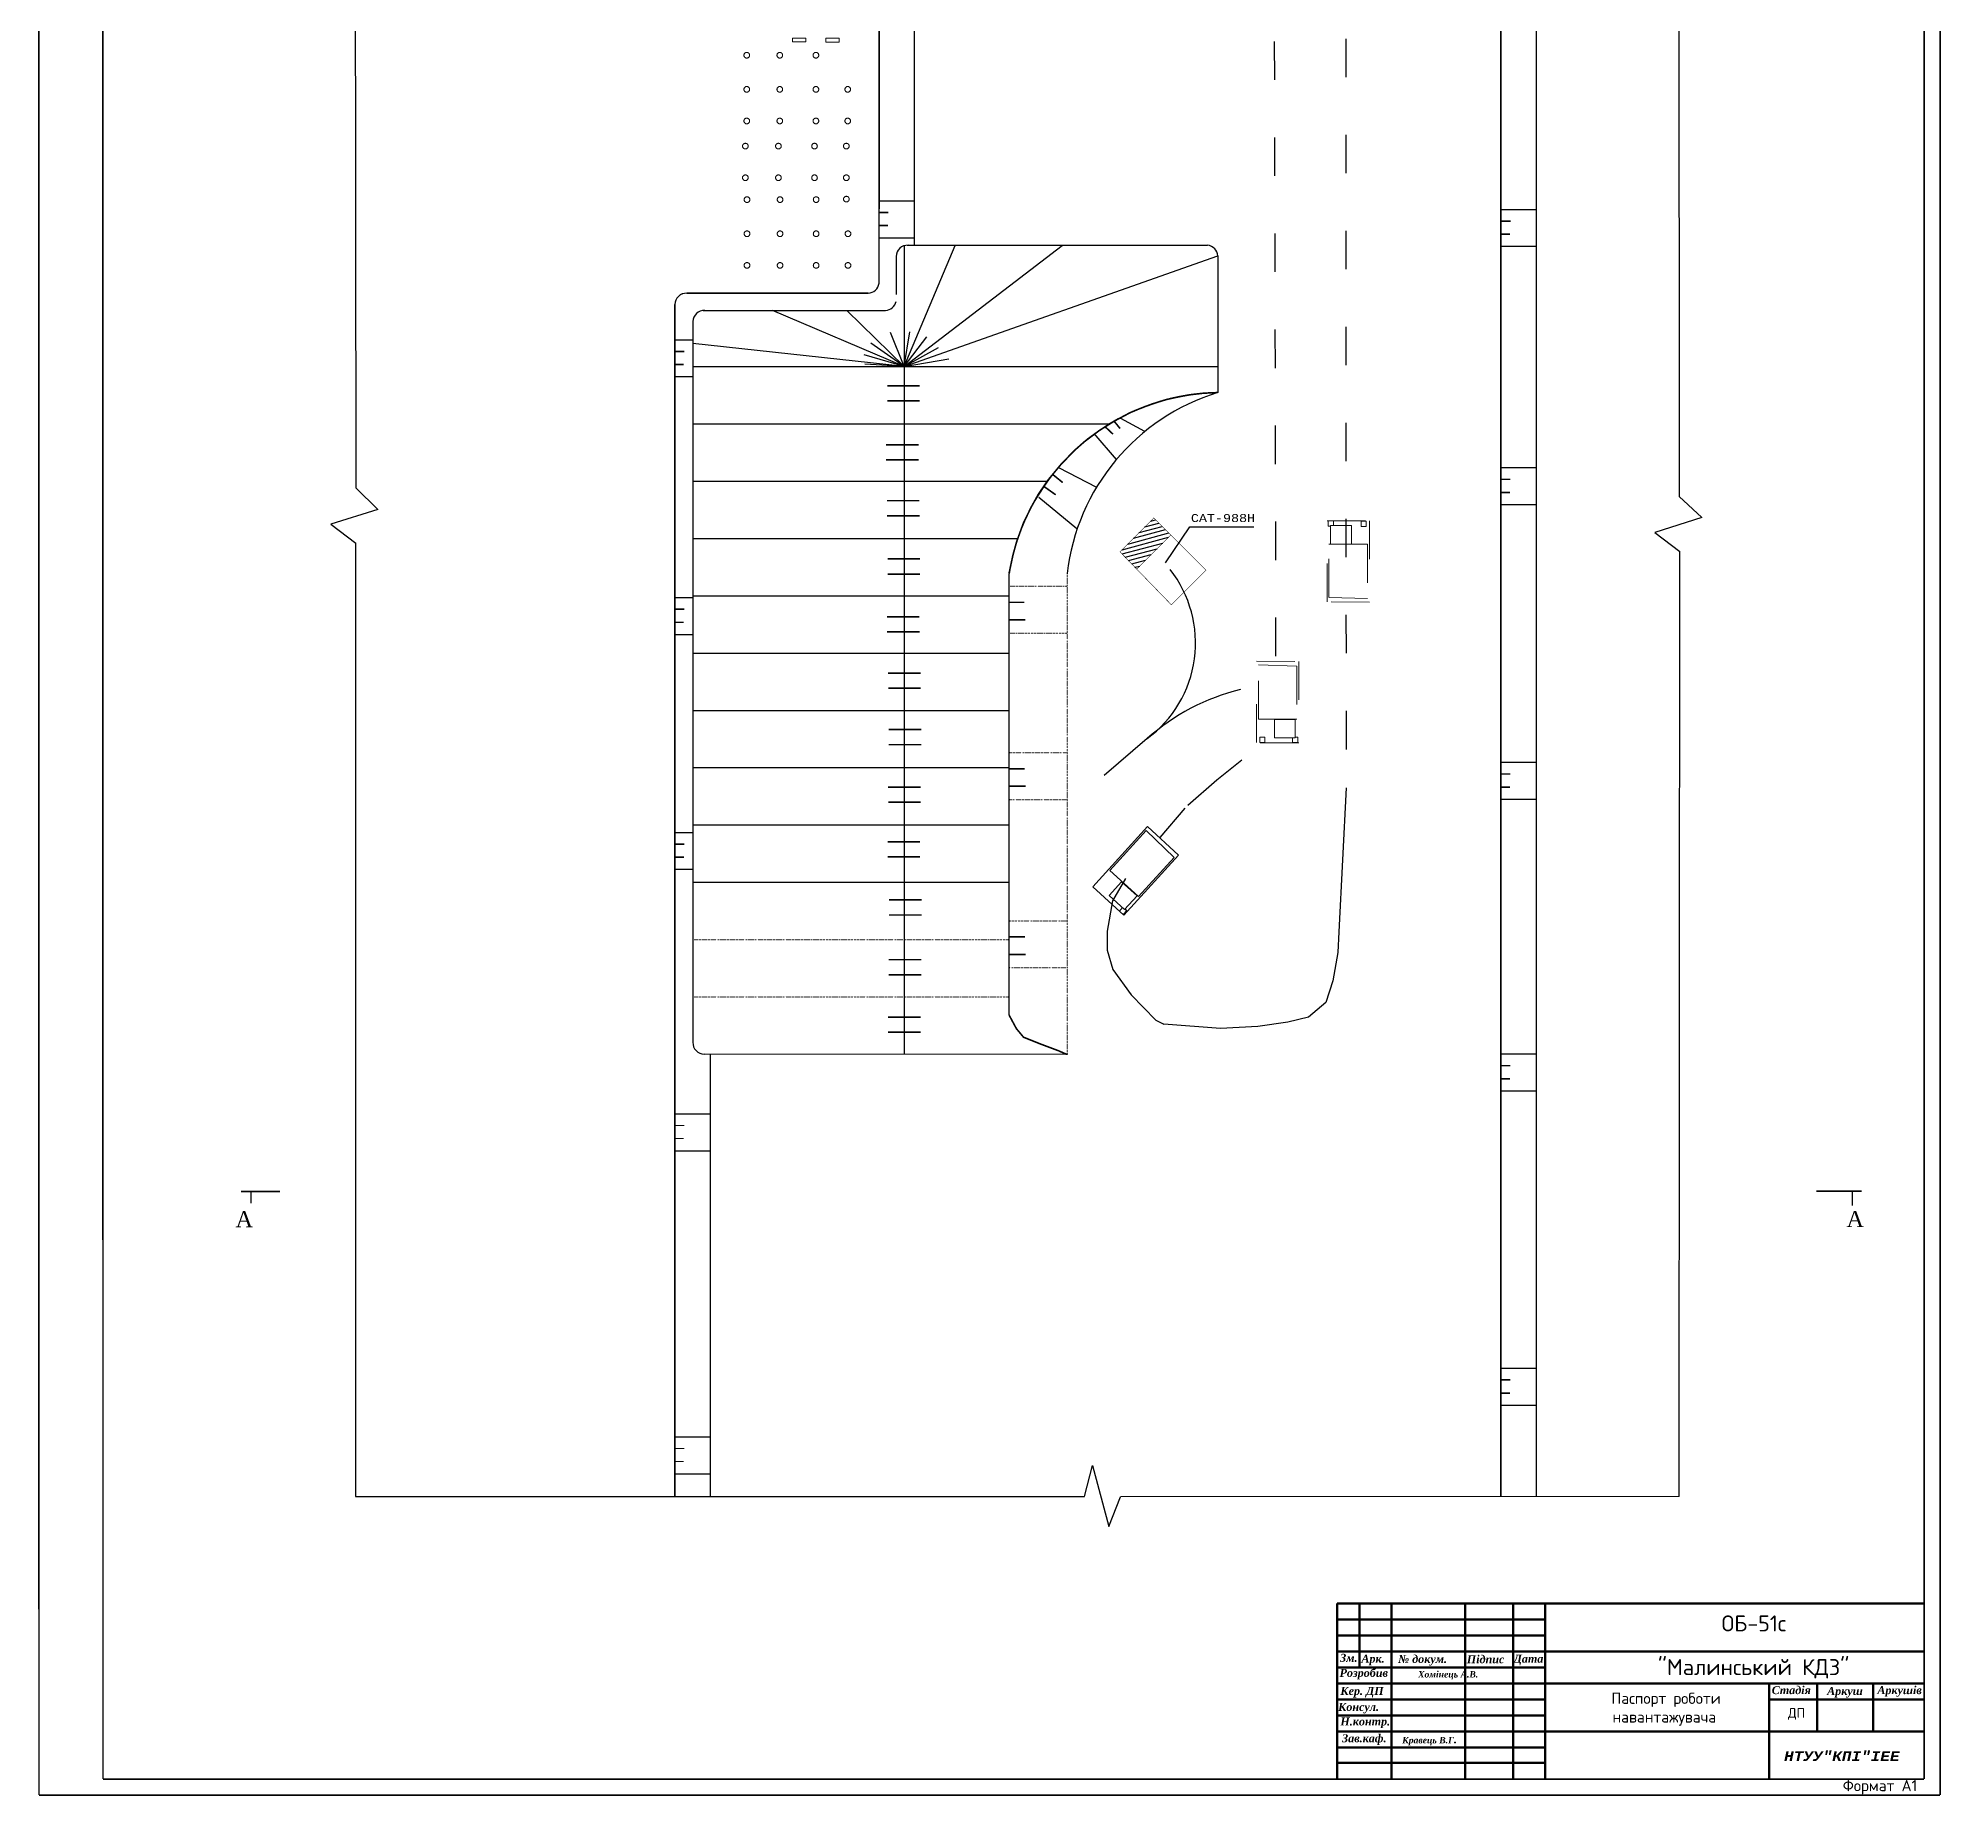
# Model space of a CAD drawing. Header units: millimetres. Extents: x 1400 to 7029, y -1119 to 1612.
# Drawn here: x 1400 to 1995, y -1119 to -569 of the extents above; entities that cross this region are included whole.
import ezdxf

# ---------------------------------------------------------------- set-up
doc = ezdxf.new("R2010")
doc.units = ezdxf.units.MM
for name, pattern in [('ACAD_ISO02W100', [15, 12, -3]), ('ACAD_ISO03W100', [30, 12, -18]), ('BORDER2', [22.225, 6.35, -3.175, 6.35, -3.175, 0, -3.175]), ('DOT', [0.25, 0, -0.25])]:
    doc.linetypes.add(name, pattern=pattern)
doc.styles.get("Standard").update_dxf_attribs({"font": 'isocpeur.ttf'})

msp = doc.modelspace()

# ---------------------------------------------------------------- hatches: boundary and pattern name
h = msp.add_hatch()
h.set_pattern_fill('ANSI31', scale=0.4, angle=330, style=0)
h.set_pattern_definition([(15, (-289.6769, -1798.5945), (-0.3287002, 1.2267258), [])])
h.paths.add_polyline_path([(1753.9687, -724.5464), (1748.6489, -719.213), (1738.0739, -729.8125), (1743.3129, -735.214)])

# ---------------------------------------------------------------- linework, layer by layer
for p, q in [((1752.3166, -733.2151), (1759.9354, -722.026)), ((1759.9354, -722.026), (1779.9354, -722.026))]:
    msp.add_line(p, q)
at = {"color": 7, "linetype": 'ACAD_ISO03W100', "lineweight": 9}
for p, q in [((1802.8133, -745.4483), (1802.8133, -720.1389)), ((1802.8133, -720.1389), (1816.0174, -720.1389)), ((1803.1381, -721.7854), (1803.1381, -720.1423)), ((1803.1381, -720.1423), (1804.75, -720.1423)), ((1803.8972, -721.7854), (1803.1381, -721.7854)), ((1803.9034, -727.3856), (1803.9034, -721.6174)), ((1803.9034, -721.6174), (1810.3934, -721.6174)), ((1804.75, -720.1423), (1804.75, -721.6164)), ((1810.3934, -721.6174), (1810.3934, -727.3856)), ((1815.0235, -720.1866), (1813.4154, -720.1866)), ((1813.4154, -720.1866), (1813.4154, -721.8616)), ((1813.4154, -721.8616), (1815.0235, -721.8616)), ((1815.0235, -721.8616), (1815.0235, -720.1866)), ((1816.0174, -720.1389), (1816.0174, -745.5662)), ((1803.37, -744.034), (1803.37, -727.4743)), ((1803.37, -727.4743), (1815.436, -727.4743)), ((1810.3934, -727.3856), (1803.9034, -727.3856)), ((1815.436, -727.4743), (1815.436, -744.3876)), ((1816.0174, -745.5662), (1802.8133, -745.4483)), ((1815.436, -744.3876), (1803.37, -744.034)), ((1780.7301, -763.9917), (1793.9343, -764.1095)), ((1780.7301, -789.4189), (1780.7301, -763.9917)), ((1781.3115, -765.1703), (1793.3776, -765.5238)), ((1781.3115, -782.0835), (1781.3115, -765.1703)), ((1793.3776, -765.5238), (1793.3776, -782.0835)), ((1793.9343, -764.1095), (1793.9343, -789.4189)), ((1793.3776, -782.0835), (1781.3115, -782.0835)), ((1786.3541, -782.1723), (1792.8441, -782.1723)), ((1786.3541, -787.9404), (1786.3541, -782.1723)), ((1792.8441, -782.1723), (1792.8441, -787.9404)), ((1793.9192, -789.4736), (1780.715, -789.4736)), ((1783.3322, -787.6963), (1781.724, -787.6963)), ((1781.724, -787.6963), (1781.724, -789.3713)), ((1781.724, -789.3713), (1783.3322, -789.3713)), ((1783.3322, -789.3713), (1783.3322, -787.6963)), ((1792.8441, -787.9404), (1786.3541, -787.9404)), ((1791.9975, -789.4156), (1791.9975, -787.9414)), ((1793.6095, -789.4156), (1791.9975, -789.4156)), ((1792.8504, -787.7725), (1793.6095, -787.7725)), ((1793.6095, -787.7725), (1793.6095, -789.4156))]:
    msp.add_line(p, q, dxfattribs=at)
at = {"color": 7, "linetype": 'ByBlock', "lineweight": 9}
for p, q in [((1737.9001, -842.0423), (1738.8919, -840.9517)), ((1740.1951, -841.9116), (1739.0897, -843.1273))]:
    msp.add_line(p, q, dxfattribs=at)
at = {"lineweight": 50, "ltscale": 0.5}
for p, q in [((1989.3483, -1058.3652), (1805.9258, -1058.3652)), ((1805.9258, -1058.3652), (1805.9258, -1113.1352)), ((1805.9258, -1063.3652), (1870.9258, -1063.3652)), ((1812.9258, -1078.3652), (1812.9258, -1058.3652)), ((1822.9258, -1058.3652), (1822.9258, -1113.1352)), ((1845.9258, -1058.3652), (1845.9258, -1113.1352)), ((1860.9258, -1058.3652), (1860.9258, -1113.1352)), ((1870.9258, -1058.3652), (1870.9258, -1113.1352)), ((1805.9258, -1068.3652), (1870.9258, -1068.3652)), ((1805.9258, -1073.3652), (1870.9258, -1073.3652)), ((1870.9258, -1073.3652), (1989.3483, -1073.3652)), ((1870.9258, -1078.3652), (1805.9258, -1078.3652)), ((1870.9258, -1083.3652), (1805.9258, -1083.3652)), ((1870.9258, -1083.3652), (1989.3483, -1083.3652)), ((1940.9258, -1083.3652), (1940.9258, -1113.1352)), ((1955.9258, -1083.3652), (1955.9258, -1098.3652)), ((1973.4258, -1083.3652), (1973.4258, -1098.3652)), ((1870.9258, -1088.3652), (1805.9258, -1088.3652)), ((1870.9258, -1093.3652), (1805.9258, -1093.3652)), ((1940.9258, -1088.3652), (1989.3483, -1088.3652)), ((1805.9258, -1098.3652), (1870.9258, -1098.3652)), ((1870.9258, -1098.3652), (1989.3483, -1098.3652)), ((1805.9258, -1103.3652), (1870.9258, -1103.3652)), ((1805.9869, -1108.1956), (1870.9869, -1108.1956))]:
    msp.add_line(p, q, dxfattribs=at)
at = {"lineweight": 50}
msp.add_line((1805.9258, -1073.3652), (1870.9258, -1073.3652), dxfattribs=at)
at = {"color": 3, "lineweight": 80, "ltscale": 0.5, "const_width": 0.5}
for points in [[(1400.3529, -1118.2671), (1400.3529, -1118.2671), (1400.3163, -277.2671)], [(1994.3163, -277.2671), (1994.3163, -277.2671), (1994.3163, -1118.2671)], [(1994.3163, -1118.2671), (1994.3163, -1118.2671), (1400.3529, -1118.2671)]]:
    msp.add_lwpolyline(points, dxfattribs=at)
at = {"color": 7, "lineweight": 50, "ltscale": 0.5, "const_width": 0.5}
for points in [[(1420.3526, -1113.2671), (1420.3526, -1113.2671), (1420.3165, -282.2671)], [(1989.3163, -282.2671), (1989.3163, -282.2671), (1989.3163, -1113.2671)], [(1989.3163, -1113.2671), (1989.3163, -1113.2671), (1420.3526, -1113.2671)]]:
    msp.add_lwpolyline(points, dxfattribs=at)
at = {"color": 7}
for points in [[(1499.1867, -538.2102), (1499.3021, -709.8627)], [(1673.7967, -538.2102), (1673.7965, -634.0195)], [(1868.0935, -538.2102), (1868.0935, -1025.0013)], [(1912.6629, -538.2102), (1912.773, -712.5688)], [(1662.796, -620.1577), (1673.7454, -620.1577)], [(1857.1704, -622.834), (1868.1198, -622.834)], [(1662.796, -631.6879), (1673.7454, -631.6879)], [(1670.6701, -671.9471), (1719.9842, -634.1085)], [(1670.6701, -671.9471), (1686.6306, -634.1085)], [(1670.6701, -634.1713), (1670.6701, -886.8326)], [(1671.5477, -634.022), (1765.4684, -634.0248)], [(1857.1704, -634.3642), (1868.1198, -634.3642)], [(1670.6701, -671.9471), (1768.6783, -637.3495)], [(1768.6783, -637.3495), (1768.6432, -680.0499)], [(1604.6698, -657.6944), (1604.6629, -883.0736)], [(1607.8466, -654.3889), (1664.8644, -654.3889)], [(1670.6701, -671.9471), (1629.5164, -654.3887)], [(1670.6701, -671.9471), (1652.759, -654.3887)], [(1599.0345, -663.5576), (1604.6574, -663.5576)], [(1670.6701, -671.9471), (1604.6597, -664.7159)], [(1670.6701, -671.9471), (1660.2265, -664.5815)], [(1670.6701, -671.9471), (1666.43, -661.2421)], [(1670.6701, -671.9471), (1672.4743, -661.0831)], [(1670.6701, -671.9471), (1677.7234, -662.6733)], [(1670.6701, -671.9471), (1658.1587, -668.239)], [(1670.6701, -671.9471), (1658.3264, -671.1805)], [(1670.6701, -671.9471), (1681.3818, -666.0127)], [(1670.6701, -671.9471), (1684.5631, -669.5111)], [(1599.0345, -675.0878), (1604.6574, -675.0878)], [(1604.7634, -671.9471), (1768.6715, -671.9471)], [(1670.6701, -671.9471), (1670.6701, -671.9471)], [(1670.6701, -671.9471), (1670.6701, -671.9471)], [(1738.26, -688.0387), (1745.7498, -692.1497)], [(1604.7634, -689.8471), (1734.777, -689.8471)], [(1729.8889, -692.8838), (1736.9382, -700.9589)], [(1718.8744, -703.4771), (1730.7701, -709.6436)], [(1857.1426, -703.5193), (1868.092, -703.5193)], [(1499.3021, -709.8627), (1506.2605, -716.5681), (1491.5559, -721.2102), (1499.3021, -727.1419)], [(1604.7517, -707.7471), (1715.1631, -707.7471)], [(1712.7062, -712.7268), (1724.6019, -722.5638)], [(1912.773, -712.5688), (1919.9041, -719.1303), (1905.1995, -723.7725), (1912.9457, -729.7041)], [(1857.1426, -715.0495), (1868.092, -715.0495)], [(1499.2308, -727.0873), (1499.2475, -1025.0013)], [(1604.7517, -725.6471), (1706.3325, -725.6471)], [(1912.773, -1025.0013), (1912.9457, -729.7041)], [(1599.0234, -744.1126), (1604.6671, -744.1126)], [(1604.6628, -743.5471), (1703.3773, -743.5471)], [(1599.0234, -755.6428), (1604.6668, -755.6428)], [(1604.746, -761.4471), (1703.2924, -761.4471)], [(1604.7075, -779.3471), (1703.4183, -779.3471)], [(1746.5925, -788.1839), (1733.1584, -799.6821)], [(1857.1657, -795.5774), (1868.1151, -795.5774)], [(1604.7075, -797.2471), (1703.4183, -797.2471)], [(1808.7145, -803.5564), (1806.4385, -848.5149), (1806.169, -854.9801), (1804.5523, -863.8696), (1802.3967, -870.6042), (1797.0076, -875.1836), (1790.5407, -876.7999), (1781.1098, -878.1468), (1769.4658, -878.7862), (1751.7393, -877.3387)], [(1857.1657, -807.1077), (1868.1151, -807.1077)], [(1599.0845, -817.4757), (1604.6649, -817.4757)], [(1604.657, -815.1471), (1703.4183, -815.1471)], [(1599.0845, -829.0059), (1604.649, -829.0059)], [(1739.8129, -831.8463), (1735.7193, -838.8855), (1734.0818, -848.3801), (1734.0818, -854.2733), (1735.883, -860.3303), (1741.6141, -868.1879), (1749.246, -876.1391), (1749.246, -876.1391), (1751.7393, -877.3387), (1751.7393, -877.3387), (1751.7393, -877.3387), (1751.7393, -877.3387), (1751.7393, -877.3387)], [(1604.6671, -833.0471), (1703.4183, -833.0471)], [(1739.6329, -841.3966), (1740.1951, -841.9116)], [(1721.5371, -886.8672), (1608.1728, -886.777)], [(1609.9967, -886.7784), (1609.9977, -1025.0013)], [(1857.1199, -886.7024), (1868.0693, -886.7024)], [(1857.1199, -898.2326), (1868.0693, -898.2326)], [(1599.0385, -905.3859), (1609.9879, -905.3859)], [(1599.0385, -916.9161), (1609.9879, -916.9161)], [(1466.559, -929.689), (1466.559, -933.2867)], [(1966.8434, -929.6467), (1966.8434, -934.0082)], [(1857.1407, -984.9007), (1868.0901, -984.9007)], [(1857.1407, -996.4309), (1868.0901, -996.4309)], [(1599.0285, -1006.3034), (1609.9779, -1006.3034)], [(1726.9528, -1024.943), (1729.4992, -1015.2693), (1734.6483, -1034.3158), (1738.2527, -1025.0499)], [(1599.0285, -1017.8336), (1609.9779, -1017.8336)], [(1499.2475, -1025.0013), (1726.9528, -1024.943)], [(1912.773, -1025.0013), (1738.2527, -1025.0499)]]:
    msp.add_lwpolyline(points, dxfattribs=at)
for points, const_width in [([(1662.8016, -645.915), (1662.8138, -538.2561)], 0.5), ([(1857.0709, -538.2102), (1857.0709, -1025.0013)], 0.5), ([(1662.796, -623.8064), (1665.7158, -623.8064)], 0.5), ([(1662.796, -627.8931), (1665.5698, -627.8931)], 0.5), ([(1857.1704, -626.4828), (1860.0902, -626.4828)], 0.5), ([(1857.1704, -630.5695), (1859.9442, -630.5695)], 0.5), ([(1659.4693, -649.0291), (1659.7557, -648.9933), (1660.1972, -648.9098), (1660.5313, -648.8024), (1660.9609, -648.5877), (1661.3189, -648.373), (1661.8019, -647.9538), (1662.0532, -647.6942), (1662.3045, -647.3006), (1662.5307, -646.8819), (1662.7149, -646.3543), (1662.7987, -645.8854), (1662.7987, -645.8854)], 0.25), ([(1599.0302, -652.5436), (1599.0218, -1025.0013)], 0.5), ([(1599.0302, -652.5436), (1599.0602, -652.19), (1599.1351, -651.7188), (1599.3494, -651.1406), (1599.6493, -650.5837), (1599.8742, -650.2839), (1600.2384, -649.9305), (1600.6241, -649.6306), (1601.1061, -649.3629), (1601.5774, -649.1809), (1602.1665, -649.0631), (1602.7342, -649.031), (1603.1627, -649.031)], 0.25), ([(1659.5085, -649.0283), (1602.7336, -649.0337)], 0.5), ([(1599.0345, -667.2064), (1601.9544, -667.2064)], 0.5), ([(1599.0345, -671.2931), (1601.8084, -671.2931)], 0.5), ([(1665.3769, -677.9393), (1675.5355, -677.9393)], 0.5), ([(1665.3895, -682.6669), (1675.5481, -682.6669)], 0.5), ([(1703.4087, -736.6178), (1704.6134, -730.9476), (1705.7883, -726.6601), (1707.9033, -720.8455), (1710.3708, -715.7945), (1712.662, -711.6832), (1715.5995, -707.3956), (1719.5357, -702.6383), (1723.7656, -698.2333), (1726.9381, -695.4294), (1731.638, -691.9054), (1736.2205, -689.0275), (1741.1554, -686.3845), (1743.7209, -685.2999), (1746.143, -684.3494), (1747.9993, -683.6931), (1750.3988, -682.9011), (1752.4813, -682.2674), (1755.3562, -681.6111), (1758.0273, -681.0906), (1760.4042, -680.6833), (1764.0218, -680.2759), (1766.6024, -680.1401), (1768.6432, -680.0499)], 0.5), ([(1736.2039, -688.9419), (1738.1131, -691.2911)], 0.5), ([(1733.5604, -690.8506), (1735.9102, -693.0529)], 0.5), ([(1665.017, -696.3782), (1675.1756, -696.3782)], 0.5), ([(1665.0296, -701.1058), (1675.1882, -701.1058)], 0.5), ([(1717.112, -705.6795), (1720.1961, -708.1754)], 0.5), ([(1857.1426, -707.1681), (1860.0625, -707.1681)], 0.5), ([(1714.4685, -709.4968), (1717.9932, -711.9927)], 0.5), ([(1857.1426, -711.2547), (1859.9165, -711.2547)], 0.5), ([(1665.2869, -713.8277), (1675.4455, -713.8277)], 0.5), ([(1665.2996, -718.5553), (1675.4581, -718.5553)], 0.5), ([(1738.0739, -729.8125), (1748.6489, -719.213), (1764.9485, -735.5541), (1754.1282, -746.3648), (1738.0739, -729.8125)], 0.16), ([(1743.3129, -735.214), (1753.9687, -724.5464)], 0.16), ([(1665.4669, -732.0461), (1675.6254, -732.0461)], 0.5), ([(1665.4795, -736.7737), (1675.638, -736.7737)], 0.5), ([(1703.4087, -736.6178), (1703.4087, -874.5019)], 0.5), ([(1599.0234, -747.7614), (1601.9433, -747.7614)], 0.5), ([(1599.0234, -751.8481), (1601.7973, -751.8481)], 0.5), ([(1665.2869, -750.1252), (1675.4455, -750.1252)], 0.5), ([(1665.2996, -754.8528), (1675.4581, -754.8528)], 0.5), ([(1665.6468, -767.714), (1675.8054, -767.714)], 0.5), ([(1665.6594, -772.4416), (1675.818, -772.4416)], 0.5), ([(1665.8268, -785.3434), (1675.9853, -785.3434)], 0.5), ([(1665.8394, -790.071), (1675.9979, -790.071)], 0.5), ([(1857.1657, -799.2262), (1860.0855, -799.2262)], 0.5), ([(1665.6468, -803.3325), (1675.8054, -803.3325)], 0.5), ([(1665.6594, -808.0601), (1675.818, -808.0601)], 0.5), ([(1857.1657, -803.3129), (1859.9395, -803.3129)], 0.5), ([(1665.4669, -820.3917), (1675.6254, -820.3917)], 0.5), ([(1599.0845, -821.1245), (1602.0044, -821.1245)], 0.5), ([(1599.0845, -825.2112), (1601.8584, -825.2112)], 0.5), ([(1665.4795, -825.1193), (1675.638, -825.1193)], 0.5), ([(1665.9167, -838.5607), (1676.0753, -838.5607)], 0.5), ([(1665.9293, -843.2883), (1676.0879, -843.2883)], 0.5), ([(1665.8268, -857.23), (1675.9853, -857.23)], 0.5), ([(1665.8394, -861.9576), (1675.9979, -861.9576)], 0.5), ([(1665.6342, -875.1643), (1675.7927, -875.1643)], 0.5), ([(1665.6468, -879.8919), (1675.8054, -879.8919)], 0.5), ([(1703.4087, -874.5019), (1705.7168, -878.7862), (1707.946, -881.4605), (1713.5189, -883.689), (1718.8689, -885.6947), (1721.5371, -886.8672)], 0.5), ([(1857.1199, -890.3512), (1860.0397, -890.3512)], 0.5), ([(1857.1199, -894.4379), (1859.8937, -894.4379)], 0.5), ([(1599.0385, -909.0347), (1601.9583, -909.0347)], 0.25), ([(1599.0385, -913.1213), (1601.8123, -913.1213)], 0.25), ([(1463.4549, -929.654), (1475.7027, -929.654)], 0.5), ([(1955.6073, -929.6023), (1969.7782, -929.6023)], 0.5), ([(1857.1407, -988.5495), (1860.0605, -988.5495)], 0.5), ([(1857.1407, -992.6361), (1859.9145, -992.6361)], 0.5), ([(1599.0285, -1009.9522), (1601.9484, -1009.9522)], 0.25), ([(1599.0285, -1014.0389), (1601.8024, -1014.0389)], 0.25)]:
    msp.add_lwpolyline(points, dxfattribs=dict(at, const_width=const_width))
at = {"color": 7, "linetype": 'BORDER2', "lineweight": 9}
for points in [[(1635.7219, -570.4984), (1639.8934, -570.4984), (1639.8934, -569.3328), (1635.7219, -569.3328)], [(1646.1507, -570.5338), (1650.3223, -570.5338), (1650.3223, -569.3681), (1646.1507, -569.3681)]]:
    msp.add_lwpolyline(points, close=True, dxfattribs=at)
at = {"color": 7, "linetype": 'ACAD_ISO03W100'}
for points in [[(1786.2877, -570.3848), (1786.7267, -767.512)], [(1808.6055, -569.5267), (1808.7145, -803.5564)], [(1776.1456, -794.9163), (1776.1456, -794.9163), (1768.2891, -801.1998), (1758.3112, -809.9339), (1739.8129, -831.8463)]]:
    msp.add_lwpolyline(points, dxfattribs=at)
at = {"color": 7, "linetype": 'ACAD_ISO02W100'}
msp.add_lwpolyline([(1668.1557, -637.4373), (1668.1557, -651.5983)], dxfattribs=at)
at = {"color": 7, "linetype": 'DOT'}
for points in [[(1721.5377, -736.6114), (1721.5371, -886.8672)], [(1703.4087, -740.54), (1721.5377, -740.5335)], [(1703.4247, -755.1929), (1721.6141, -755.1929)], [(1703.517, -792.5213), (1721.646, -792.5148)], [(1703.5331, -807.1741), (1721.7224, -807.1741)], [(1703.5654, -845.0806), (1721.6944, -845.0741)], [(1604.7291, -850.9471), (1703.3899, -850.9471)], [(1703.5814, -859.7334), (1721.7708, -859.7334)], [(1604.7291, -868.8471), (1703.4049, -868.8471)]]:
    msp.add_lwpolyline(points, dxfattribs=at)
at = {"color": 7, "linetype": 'DOT', "const_width": 0.5}
for points in [[(1703.4501, -745.6028), (1708.2452, -745.6028)], [(1703.4501, -751.0502), (1708.4632, -751.0502)], [(1703.5585, -797.5841), (1708.3535, -797.5841)], [(1703.5585, -803.0315), (1708.5715, -803.0315)], [(1703.6068, -850.1433), (1708.4019, -850.1433)], [(1703.6068, -855.5908), (1708.6198, -855.5908)]]:
    msp.add_lwpolyline(points, dxfattribs=at)
at = {"color": 7, "linetype": 'ByBlock', "lineweight": 9}
for points in [[(1746.6685, -815.6521), (1756.3582, -824.6227), (1739.3308, -843.3478), (1729.5617, -834.4644)], [(1746.3057, -816.9152), (1754.9948, -825.2945), (1743.8539, -837.5462), (1734.9269, -829.4284)], [(1738.5979, -832.8866), (1743.3996, -837.2529), (1739.5189, -841.5205), (1734.7172, -837.1542)]]:
    msp.add_lwpolyline(points, close=True, dxfattribs=at)
at = {"color": 7, "linetype": 'BORDER2', "lineweight": 9}
for centre in [(1621.4801, -574.6676), (1631.8028, -574.6676), (1643.0813, -574.6676), (1621.4801, -585.3263), (1631.8028, -585.3263), (1643.0813, -585.3263), (1653.0216, -585.3263), (1621.4801, -595.2053), (1631.8028, -595.2053), (1643.0813, -595.2053), (1653.0216, -595.2053), (1621.0439, -603.0601), (1631.3666, -603.0601), (1642.6451, -603.0601), (1652.5855, -603.0601), (1621.0439, -612.9391), (1631.3666, -612.9391), (1642.6451, -612.9391), (1652.5855, -612.9391), (1621.557, -619.7852), (1631.8797, -619.7852), (1643.1582, -619.7852), (1652.5953, -619.6255), (1621.557, -630.444), (1631.8797, -630.444), (1643.1582, -630.444), (1653.0986, -630.444), (1621.557, -640.323), (1631.8797, -640.323), (1643.1582, -640.323), (1653.0986, -640.323)]:
    msp.add_circle(centre, 0.8841, dxfattribs=at)
at = {"color": 7}
for centre, radius, start, end in [((1671.7006, -637.566), 3.5472, 87.4645171, 179.2198574), ((1765.0596, -637.6313), 3.6296, 4.4538717, 83.5340865), ((1659.211, -645.4154), 3.6252, 273.7198479, 352.0783128), ((1664.6104, -650.7531), 3.6446, 273.9846814, 346.6837642), ((1608.2324, -657.939), 3.571, 87.8680423, 179.0582168), ((1769.8024, -747.2851), 67.2452, 90.9876969, 170.8724837), ((1788.4773, -744.4641), 67.3987, 107.1144463, 173.3091906), ((1724.5497, -758.2996), 37.1343, 306.4126755, 38.1731643), ((1791.0121, -837.37), 66.275, 103.3220721, 132.0849435), ((1608.2315, -883.2064), 3.571, 177.8680423, 269.0582168)]:
    msp.add_arc(centre, radius, start, end, dxfattribs=at)
at = {"color": 7, "lineweight": 25}
msp.add_arc((1602.6007, -652.6023), 3.571, 87.8680423, 179.0582168, dxfattribs=at)

# ---------------------------------------------------------------- texts
at = {"insert": (1760.2454, -718.0094), "char_height": 2.5, "attachment_point": 1}
msp.add_mtext_dynamic_manual_height_columns('{\\fISOCTEUR|b0|i0|c0|p49;CAT-988H}', width=23.15538, gutter_width=12.5, heights=[0], dxfattribs=at)
at = {"color": 7, "linetype": 'BORDER2', "lineweight": 9, "char_height": 5, "width": 37.732033, "attachment_point": 1}
for insert in [(1461.7668, -935.8243), (1965.055, -935.7785)]:
    msp.add_mtext('{\\fTimes New Roman|b0|i0|c204|p18;А}', dxfattribs=dict(at, insert=insert))
at = {"lineweight": 20}
for s, insert, char_height, width, attachment_point in [('\\pi-1.7273;ОБ-51с', (1927.7932, -1062.1058), 5, 16.045455, 1), ('{\\fTimes New Roman|b1|i1|c204|p18;Зм.}', (1806.8442, -1074.1171), 2.5, 16.045455, 1), ('{\\fTimes New Roman|b1|i1|c204|p18;Арк.}', (1813.5007, -1074.3797), 2.5, 16.045455, 1), ('{\\fTimes New Roman|b1|i1|c204|p18;№ докум.}', (1824.9744, -1074.4673), 2.5, 16.045455, 1), ('{\\fTimes New Roman|b1|i1|c204|p18;Підпис}', (1846.4328, -1074.5548), 2.5, 16.045455, 1), ('{\\fTimes New Roman|b1|i1|c204|p18;Дата}', (1861.0595, -1074.3797), 2.5, 16.045455, 1), ('\\pt75;"Малинський КДЗ"', (1906.1182, -1075.7659), 5, 127.214219, 1), ('{\\fTimes New Roman|b1|i1|c204|p18;Розробив}', (1806.6759, -1078.8068), 2.5, 16.045455, 1), ('{\\fTimes New Roman|b1|i1|c204|p18;\\H0.8x;Хомінець А.В.}', (1840.6081, -1080.8103), 2.5, 29.848383, 5), ('{\\fTimes New Roman|b1|i1|c204|p18;Кер. ДП}', (1806.9318, -1084.4476), 2.5, 16.045455, 1), ('\\pi16.627;Паспорт роботи \\P\\pi16.977;навантажувача', (1874.9712, -1086.2656), 3.5, 68.253333, 1), ('{\\fTimes New Roman|b1|i1|c204|p18;Стадія}', (1941.7005, -1084.2058), 2.5, 16.045455, 1), ('{\\fTimes New Roman|b1|i1|c204|p18;Аркуш}', (1958.9997, -1084.4807), 2.5, 14.281042, 1), ('{\\fTimes New Roman|b1|i1|c204|p18;Аркушів}', (1974.6947, -1084.2058), 2.5, 16.045455, 1), ('{\\fTimes New Roman|b1|i1|c204|p18;Консул\\fTimes New Roman|b1|i1|c0|p18;.}', (1806.2311, -1089.4377), 2.5, 16.045455, 1), ('\\pi2.7648;ДП{\\fTimes New Roman|b1|i0|c0|p18; }', (1944.0144, -1091.0829), 3, 10.029695, 1), ('{\\fTimes New Roman|b1|i1|c204|p18;Н.контр.}', (1806.9318, -1093.9901), 2.5, 16.045455, 1), ('{\\fTimes New Roman|b1|i1|c204|p18;Зав.каф.}', (1807.4573, -1099.2429), 2.5, 16.045455, 1), ('{\\fTimes New Roman|b1|i1|c204|p18;\\H0.8x;Кравець В.Г\\H1.25x;.}', (1826.2359, -1099.583), 2.5, 21.037815, 1), ('{\\fISOCTEUR|b1|i1|c204|p49;НТУУ"КПІ"ІЕЕ}', (1945.5626, -1104.5825), 3, 45.602769, 1)]:
    msp.add_mtext(s, dxfattribs=dict(at, insert=insert, char_height=char_height, width=width, attachment_point=attachment_point))
at = {"insert": (1975.5288, -1115.7671), "char_height": 3.5, "width": 27.574961, "attachment_point": 5}
msp.add_mtext('Формат А1', dxfattribs=at)

doc.saveas('drawing.dxf')
